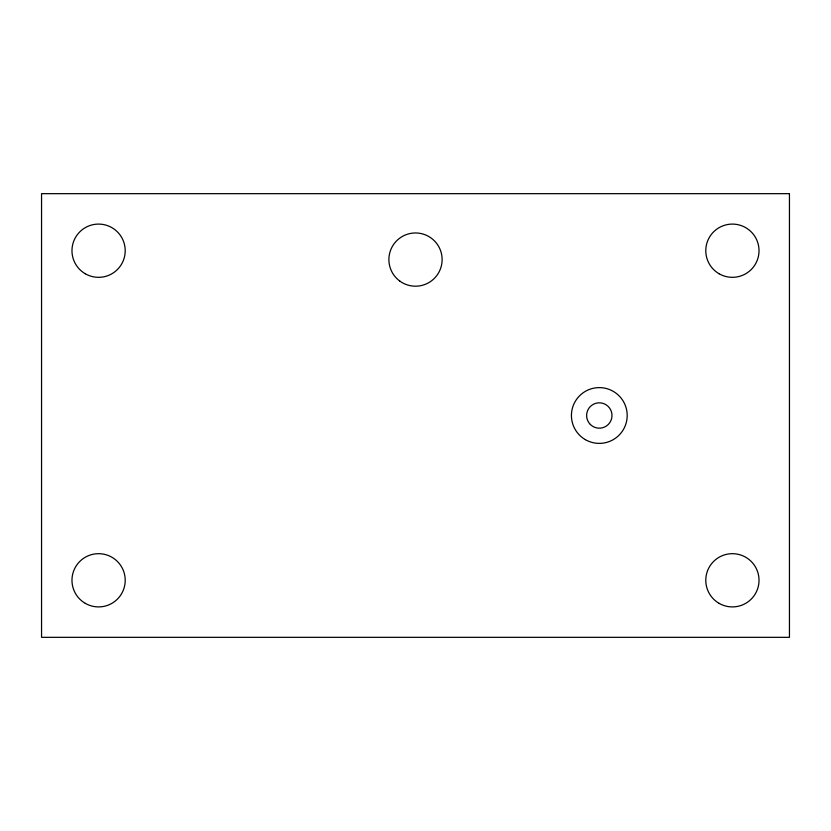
<?xml version="1.0" encoding="UTF-8"?>
<svg xmlns="http://www.w3.org/2000/svg" width="831" height="831" viewBox="0 0 831 831"><rect width="100%" height="100%" fill="white"/><g stroke="black" fill="none" stroke-linecap="round" stroke-linejoin="round"><path stroke-width="1.25" d="M789.45 193.665L41.55 193.665L41.55 637.335L789.45 637.335L789.45 193.665M590.342 424.464A12.673 12.673 0 0 0 611.554 418.782A12.673 12.673 0 0 0 596.024 403.253A12.673 12.673 0 0 0 590.342 424.464M85.281 273.763A26.623 26.623 0 0 0 125.211 250.713A26.623 26.623 0 0 0 85.281 227.652A26.623 26.623 0 0 0 85.281 273.763M719.095 273.763A26.623 26.623 0 0 0 759.025 250.713A26.623 26.623 0 0 0 719.095 227.652A26.623 26.623 0 0 0 719.095 273.763M85.281 603.348A26.623 26.623 0 0 0 125.211 580.287A26.623 26.623 0 0 0 85.281 557.237A26.623 26.623 0 0 0 85.281 603.348M719.095 603.348A26.623 26.623 0 0 0 759.025 580.287A26.623 26.623 0 0 0 719.095 557.237A26.623 26.623 0 0 0 719.095 603.348M585.367 439.651A27.89 27.89 0 0 0 627.197 415.5A27.89 27.89 0 0 0 585.367 391.349A27.89 27.89 0 0 0 585.367 439.651M399.856 281.117A26.623 26.623 0 0 0 441.978 262.367A26.623 26.623 0 0 0 404.676 235.266A26.623 26.623 0 0 0 399.856 281.117"/></g></svg>
